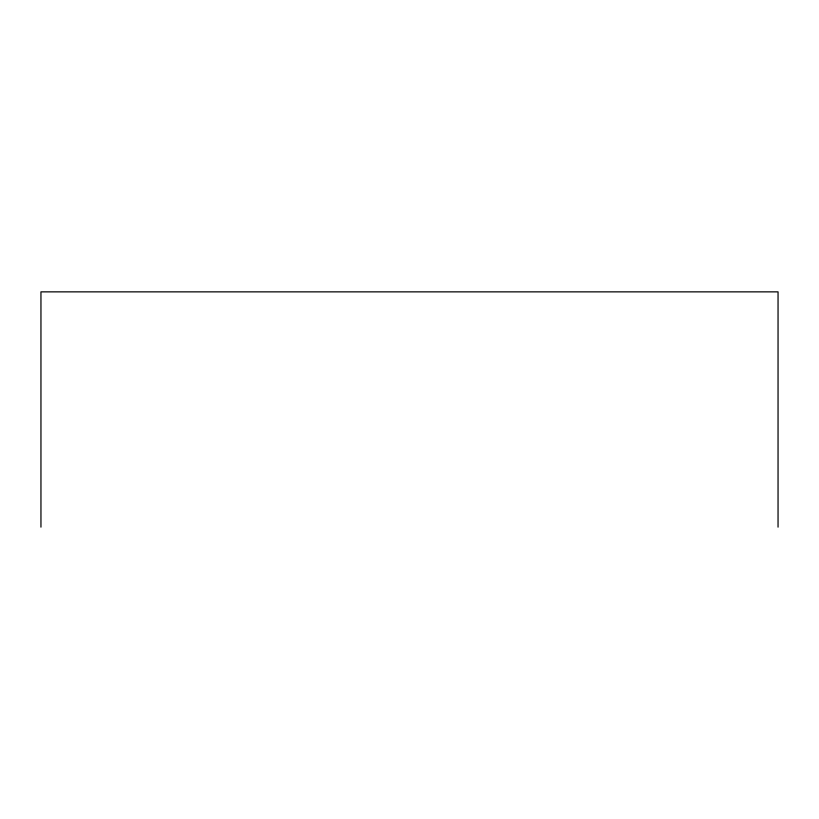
<?xml version="1.0" encoding="UTF-8"?>
<svg xmlns="http://www.w3.org/2000/svg" width="819" height="819" viewBox="0 0 819 819"><rect width="100%" height="100%" fill="white"/><g stroke="black" fill="none" stroke-linecap="round" stroke-linejoin="round"><path stroke-width="1.23" d="M778.05 527.139L778.05 291.861L40.95 291.861L40.95 527.139"/></g></svg>
